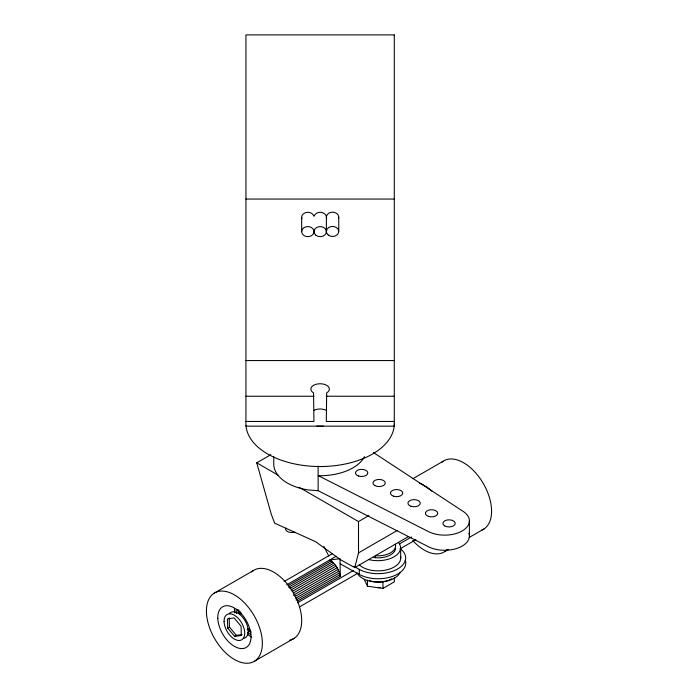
<?xml version="1.0" encoding="UTF-8"?>
<svg xmlns="http://www.w3.org/2000/svg" width="698" height="698" viewBox="0 0 698 698"><rect width="100%" height="100%" fill="white"/><g stroke="black" fill="none" stroke-linecap="round" stroke-linejoin="round"><path stroke-width="1.05" d="M270.859 454.668L256.742 462.826L271.269 514.225L274.68 523.186L315.653 541.709L340.633 559.779L354.759 567.614L358.502 552.86L358.502 521.572L299.137 487.3M213.85 593.379L253.191 570.667M413.111 478.592L443.082 461.291M358.502 521.572L368.849 515.595M284.173 581.495L332.135 553.802M286.73 584.802L336.235 556.219M288.1 585.666L331.035 560.869C335.991 564.56 339.35 570.31 340.24 576.408L297.304 601.196M288.518 587.262L332.388 561.934M289.827 588.493L333.696 563.164M291.066 589.889L334.935 564.56M227.705 628.095L227.452 618.873L234.135 617.939L241.072 626.237L241.325 635.459L234.633 636.384L227.705 628.095L229.45 627.083L229.197 617.861M358.502 552.86L397.092 530.576M292.226 591.407L336.096 566.078M293.273 593.03L337.143 567.71M293.265 595.281L338.068 569.411M294.984 596.493L338.853 571.165M295.612 598.265L339.481 572.936M296.074 600.018L339.943 574.69M234.633 636.384L236.386 635.381L242.11 634.587M354.759 567.614L408.409 536.64M297.444 602.828L353.563 570.432M399.352 543.995L411.488 536.989M299.294 607.016L357.603 573.355M399.928 548.916L415.912 539.685M254.918 660.954L294.259 638.242M444.809 551.577L448.561 549.413M469.161 537.512L484.15 528.866M364.251 579.419L367.488 586.224L383.01 588.397L394.37 581.835L394.3 577.761M245.94 199.052L394.291 199.052M245.94 360.552L394.291 360.552M245.94 396.237L313.934 396.237M326.298 396.237L394.291 396.237M245.94 421.47L313.934 421.47L313.559 392.887A9.275 5.357 0 0 1 313.559 385.313A9.275 5.357 0 0 1 326.673 385.313A9.275 5.357 0 0 1 326.673 392.887L326.298 421.47L394.291 421.47M373.84 557.58L378.316 557.868A17.31 9.798 -1 0 0 395.626 547.878M468.925 533.211A24.727 14.274 0 0 1 456.335 548.593A24.727 14.274 0 0 1 427.193 546.098L318.14 490.703L308.115 489.935A46.356 26.768 0 0 1 273.756 464.083L273.756 456.649M353.764 566.314L359.261 569.367A27.196 15.391 -1 0 0 396.15 569.769A27.196 15.391 -1 0 0 400.495 548.968M331.035 560.869L329.665 560.005L340.031 558.697L340.118 563.792L359.348 574.463A27.196 15.391 -1 0 0 391.395 576.784A27.196 15.391 -1 0 0 405.25 560.049M256.742 462.826L278.415 475.338M373.456 452.557L462.163 510.77A24.727 14.274 0 0 1 462.163 530.951A24.727 14.274 0 0 1 427.193 530.951L318.14 475.556L320.12 475.713A46.356 26.768 0 0 0 364.478 456.71M229.45 627.083L236.386 635.381M323.863 546.403L328.784 556.018M395.225 544.248L395.591 545.836A17.31 9.798 -1 0 1 378.29 555.826L375.472 555.652L375.507 557.693M400.573 547.817L400.739 558.007M382.888 581.268L383.01 588.397M367.384 580.108L367.488 586.224M359.261 569.367L359.348 574.463M340.118 563.792L340.24 576.408M469.405 520.865L469.405 536.003M338.748 217.113L338.748 231.387M326.385 231.535L326.385 217.261A6.177 5.043 0 0 0 320.923 212.323A6.177 5.043 0 0 0 314.213 216.092M318.14 466.098L318.14 490.703M301.667 217.401L301.667 231.675M394.291 423.712A74.171 42.822 0 0 1 321.874 466.526A74.171 42.822 0 0 1 246.028 425.736M313.559 410.546A9.275 5.357 0 0 1 326.673 410.546M323.331 426.12A74.171 42.822 0 0 1 316.901 426.12M301.894 218.71A6.177 5.043 0 0 1 306.16 212.48A6.177 5.043 0 0 1 313.786 215.952M326.62 218.561A6.177 5.043 0 0 1 332.475 212.14A6.177 5.043 0 0 1 338.556 218.422M400.547 556.367A22.249 12.59 -1 0 1 385.645 570.109A22.249 12.59 -1 0 1 359.226 564.778M294.905 532.251A7.416 3.795 -5.1 0 1 285.918 528.142M398.279 542.267A22.249 12.59 -1 0 1 394.222 556.699A22.249 12.59 -1 0 1 368.91 559.595M229.241 613.629A14.606 8.428 60 0 1 244.954 620.531A14.606 8.428 60 0 1 244.073 638.269M391.822 578.782A18.541 10.496 -1 0 1 389.004 580.117M387.983 580.492A18.541 10.496 -1 0 1 369.443 580.701M250.992 632.597A21.019 12.136 60 0 1 247.232 629.317M238.55 613.455A21.019 12.136 60 0 1 237.948 609.581M250.8 634.622A21.019 12.136 60 0 1 247.711 632.414M236.596 613.481A21.019 12.136 60 0 1 236.151 609.668M380.401 587.524A8.655 4.895 -1 0 1 376.658 587.472M400.172 572.491A22.249 12.59 -1 0 1 378.674 582.062A22.249 12.59 -1 0 1 357.184 572.971M251.612 571.906A39.559 22.842 60 0 1 294.024 593.954A39.559 22.842 60 0 1 289.653 640.206M251.646 637.117A23.488 13.559 60 0 1 247.328 634.159M234.894 613.001A23.488 13.559 60 0 1 234.397 608.743M251.097 631.646A19.78 11.421 60 0 1 247.554 628.566M239.388 613.638A19.78 11.421 60 0 1 238.812 609.991M249.849 629.657A18.541 10.706 60 0 1 248.523 628.47M240.217 613.821A18.541 10.706 60 0 1 239.824 611.666M447.113 549.623A39.559 22.842 60 0 1 412.701 540.505M419.55 483.225A39.559 22.842 60 0 1 432.027 491.226M441.502 462.521A39.559 22.842 60 0 1 483.051 483.077A39.559 22.842 60 0 1 481.489 530.236M241.054 614.004A17.31 9.99 60 0 1 240.679 611.989M314.03 231.675L313.838 232.844A6.177 5.043 0 0 1 304.372 235.784A6.177 5.043 0 0 1 304.223 227.513A6.177 5.043 0 0 1 313.786 230.227L314.03 231.675M394.291 34.9L245.94 34.9L245.94 426.164L394.291 426.164L394.291 34.9M393.515 496.191A6.177 3.569 0 0 0 402.781 493.102A6.177 3.569 0 0 0 393.515 490.013A6.177 3.569 0 0 0 393.515 496.191M428.476 516.38A6.177 3.569 0 0 0 437.751 513.292A6.177 3.569 0 0 0 428.476 510.203A6.177 3.569 0 0 0 428.476 516.38M374.747 485.538A6.177 3.569 0 0 0 385.087 483.932A6.177 3.569 0 0 0 377.522 479.561A6.177 3.569 0 0 0 374.747 485.538M410.991 506.286A6.177 3.569 0 0 0 420.266 503.197A6.177 3.569 0 0 0 410.991 500.108A6.177 3.569 0 0 0 410.991 506.286M444.678 525.908A6.177 3.569 0 0 0 455.017 524.311A6.177 3.569 0 0 0 447.453 519.94A6.177 3.569 0 0 0 444.678 525.908M358.545 476.01A6.177 3.569 0 0 0 367.82 472.921A6.177 3.569 0 0 0 358.545 469.824A6.177 3.569 0 0 0 358.545 476.01M328.261 235.078A6.177 5.043 0 0 0 338.556 232.696A6.177 5.043 0 0 0 330.878 226.606A6.177 5.043 0 0 0 328.261 235.078M315.897 235.226A6.177 5.043 0 0 0 326.202 232.844A6.177 5.043 0 0 0 318.524 226.754A6.177 5.043 0 0 0 315.897 235.226M224.067 621.578A14.606 8.428 60 0 0 239.833 640.441A14.606 8.428 60 0 0 239.266 619.475A14.606 8.428 60 0 0 224.067 621.578M206.434 612.286A39.559 22.842 60 0 0 249.308 663.1A39.559 22.842 60 0 0 247.415 606.108A39.559 22.842 60 0 0 206.434 612.286M217.793 618.332A23.488 13.559 60 0 0 243.244 648.503A23.488 13.559 60 0 0 242.127 614.659A23.488 13.559 60 0 0 217.793 618.332"/></g></svg>
